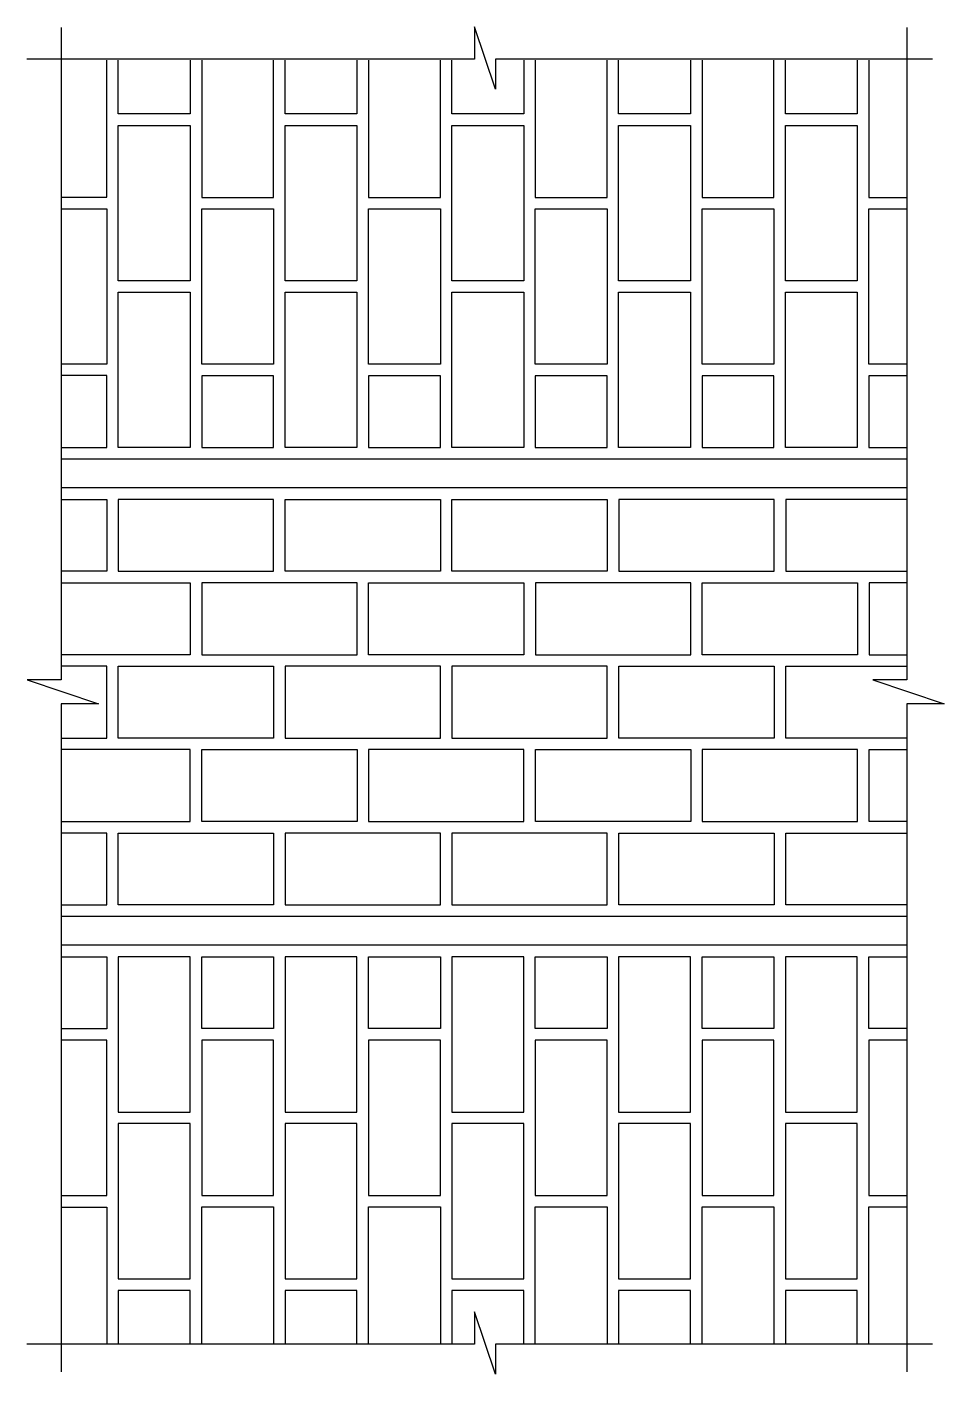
# Model space of a CAD drawing. Extents: x 4421 to 5825, y 578 to 2639.
import ezdxf

# ---------------------------------------------------------------- set-up
doc = ezdxf.new("R2010")
doc.units = 0
doc.header["$LTSCALE"] = 10
doc.header["$MEASUREMENT"] = 0
doc.layers.add('3', color=3, linetype='CONTINUOUS')
doc.layers.add('7', color=7, linetype='CONTINUOUS')

msp = doc.modelspace()

# ---------------------------------------------------------------- linework, layer by layer
at = {"layer": '3'}
for points in [[(5807.1, 2589.9), (5138.4, 2589.9), (5138.4, 2544.2), (5106.1, 2639.4), (5106.1, 2589.9), (4421.2, 2589.9)], [(4473.7, 2638.8), (4473.7, 1640.8), (4421.3, 1640.8), (4530.5, 1603.7), (4473.7, 1603.7), (4473.7, 581.6)], [(5767.8, 2638.8), (5767.8, 1640.8), (5715.4, 1640.8), (5824.6, 1603.7), (5767.8, 1603.7), (5767.8, 581.6)], [(4473.7, 2378.8), (4543.4, 2378.8), (4543.4, 2588.8)], [(4671, 2588.7), (4671, 2506.4), (4561, 2506.4), (4561, 2588.7)], [(4688.6, 2588.7), (4688.6, 2378.7), (4798.6, 2378.7), (4798.6, 2588.7)], [(4926.2, 2588.7), (4926.2, 2506.4), (4816.2, 2506.4), (4816.2, 2588.7)], [(4943.8, 2588.7), (4943.8, 2378.7), (5053.8, 2378.7), (5053.8, 2588.7)], [(5181.4, 2588.7), (5181.4, 2506.4), (5071.4, 2506.4), (5071.4, 2588.7)], [(5199, 2588.7), (5199, 2378.7), (5309, 2378.7), (5309, 2588.7)], [(5436.6, 2588.7), (5436.6, 2506.4), (5326.6, 2506.4), (5326.6, 2588.7)], [(5454.2, 2588.7), (5454.2, 2378.7), (5564.2, 2378.7), (5564.2, 2588.7)], [(5691.8, 2588.7), (5691.8, 2506.4), (5581.8, 2506.4), (5581.8, 2588.7)], [(5709.4, 2588.7), (5709.4, 2378.7), (5767.8, 2378.7)], [(4561, 2488.8), (4671, 2488.8), (4671, 2251.1), (4561, 2251.1), (4561, 2488.8)], [(4816.2, 2488.8), (4926.2, 2488.8), (4926.2, 2251.1), (4816.2, 2251.1), (4816.2, 2488.8)], [(5071.4, 2488.8), (5181.4, 2488.8), (5181.4, 2251.1), (5071.4, 2251.1), (5071.4, 2488.8)], [(5326.6, 2488.8), (5436.6, 2488.8), (5436.6, 2251.1), (5326.6, 2251.1), (5326.6, 2488.8)], [(5581.8, 2488.8), (5691.8, 2488.8), (5691.8, 2251.1), (5581.8, 2251.1), (5581.8, 2488.8)], [(4473.7, 2361.3), (4543.4, 2361.3), (4543.4, 2123.6), (4473.7, 2123.6)], [(5767.8, 2123.5), (5709.4, 2123.5), (5709.4, 2361.2), (5767.8, 2361.2)], [(4561, 2233.5), (4671, 2233.5), (4671, 1995.8), (4561, 1995.8), (4561, 2233.5)], [(4816.2, 2233.5), (4926.2, 2233.5), (4926.2, 1995.8), (4816.2, 1995.8), (4816.2, 2233.5)], [(5071.4, 2233.5), (5181.4, 2233.5), (5181.4, 1995.8), (5071.4, 1995.8), (5071.4, 2233.5)], [(5326.6, 2233.5), (5436.6, 2233.5), (5436.6, 1995.8), (5326.6, 1995.8), (5326.6, 2233.5)], [(5581.8, 2233.5), (5691.8, 2233.5), (5691.8, 1995.8), (5581.8, 1995.8), (5581.8, 2233.5)], [(4473.7, 1996), (4543.4, 1996), (4543.4, 1996), (4543.4, 2106), (4473.7, 2106)], [(5767.8, 2105.9), (5709.4, 2105.9), (5709.4, 1995.8), (5767.8, 1995.9)], [(4473.7, 1916.6), (4543.4, 1916.6), (4543.4, 1806.6), (4473.7, 1806.6)], [(5767.8, 1916.6), (5582.2, 1916.6), (5582.2, 1806.6), (5767.8, 1806.6)], [(4473.7, 1789), (4671.1, 1789), (4671.1, 1679), (4473.7, 1679)], [(5767.8, 1789), (5709.9, 1789), (5709.9, 1679), (5767.8, 1679)], [(4473.7, 1551.4), (4543.4, 1551.4), (4543.4, 1661.4), (4473.7, 1661.4)], [(5767.8, 1551.4), (5582.2, 1551.4), (5582.2, 1661.4), (5767.8, 1661.4)], [(4473.7, 1423.8), (4671.1, 1423.8), (4671.1, 1533.8), (4473.7, 1533.8)], [(5767.8, 1423.8), (5709.9, 1423.8), (5709.9, 1533.8), (5767.8, 1533.8)], [(4473.7, 1296.2), (4543.4, 1296.2), (4543.4, 1406.2), (4473.7, 1406.2)], [(5767.8, 1296.2), (5582.2, 1296.2), (5582.2, 1406.2), (5767.8, 1406.2)], [(4473.7, 1216.9), (4543.4, 1216.9), (4543.4, 1216.9), (4543.4, 1106.8), (4473.7, 1106.8)], [(4561, 979.3), (4671, 979.3), (4671, 1217), (4561, 1217), (4561, 979.3)], [(4816.2, 979.3), (4926.2, 979.3), (4926.2, 1217), (4816.2, 1217), (4816.2, 979.3)], [(5071.4, 979.3), (5181.4, 979.3), (5181.4, 1217), (5071.4, 1217), (5071.4, 979.3)], [(5326.6, 979.3), (5436.6, 979.3), (5436.6, 1217), (5326.6, 1217), (5326.6, 979.3)], [(5581.8, 979.3), (5691.8, 979.3), (5691.8, 1217), (5581.8, 1217), (5581.8, 979.3)], [(5767.8, 1106.9), (5709.4, 1106.9), (5709.4, 1217), (5767.8, 1217)], [(4473.7, 851.5), (4543.4, 851.5), (4543.4, 1089.2), (4473.7, 1089.2)], [(5767.8, 1089.3), (5709.4, 1089.3), (5709.4, 851.6), (5767.8, 851.6)], [(4561, 724), (4671, 724), (4671, 961.7), (4561, 961.7), (4561, 724)], [(4816.2, 724), (4926.2, 724), (4926.2, 961.7), (4816.2, 961.7), (4816.2, 724)], [(5071.4, 724), (5181.4, 724), (5181.4, 961.7), (5071.4, 961.7), (5071.4, 724)], [(5326.6, 724), (5436.6, 724), (5436.6, 961.7), (5326.6, 961.7), (5326.6, 724)], [(5581.8, 724), (5691.8, 724), (5691.8, 961.7), (5581.8, 961.7), (5581.8, 724)], [(4473.7, 834), (4543.4, 834), (4543.4, 624.1)], [(4688.6, 624.2), (4688.6, 834.1), (4798.6, 834.1), (4798.6, 624.2)], [(4943.8, 624.2), (4943.8, 834.1), (5053.8, 834.1), (5053.8, 624.2)], [(5199, 624.2), (5199, 834.1), (5309, 834.1), (5309, 624.2)], [(5454.2, 624.2), (5454.2, 834.1), (5564.2, 834.1), (5564.2, 624.2)], [(5709.4, 624.2), (5709.4, 834.1), (5767.8, 834.1)], [(4671, 624.2), (4671, 706.4), (4561, 706.4), (4561, 624.2)], [(4926.2, 624.2), (4926.2, 706.4), (4816.2, 706.4), (4816.2, 624.2)], [(5181.4, 624.2), (5181.4, 706.4), (5071.4, 706.4), (5071.4, 624.2)], [(5436.6, 624.2), (5436.6, 706.4), (5326.6, 706.4), (5326.6, 624.2)], [(5691.8, 624.2), (5691.8, 706.4), (5581.8, 706.4), (5581.8, 624.2)], [(5807.1, 624.1), (5138.4, 624.1), (5138.4, 578.5), (5106.1, 673.7), (5106.1, 624.1), (4421.2, 624.1)]]:
    msp.add_lwpolyline(points, dxfattribs=at)
for points in [[(4798.6, 2361.2), (4798.6, 2123.5), (4688.6, 2123.5), (4688.6, 2361.2)], [(5053.8, 2361.2), (5053.8, 2123.5), (4943.8, 2123.5), (4943.8, 2361.2)], [(5309, 2361.2), (5309, 2123.5), (5199, 2123.5), (5199, 2361.2)], [(5564.2, 2361.2), (5564.2, 2123.5), (5454.2, 2123.5), (5454.2, 2361.2)], [(4671, 2233.6), (4671, 1995.9), (4561, 1995.9), (4561, 2233.6)], [(4926.2, 2233.6), (4926.2, 1995.9), (4816.2, 1995.9), (4816.2, 2233.6)], [(5181.4, 2233.6), (5181.4, 1995.9), (5071.4, 1995.9), (5071.4, 2233.6)], [(5436.6, 2233.6), (5436.6, 1995.9), (5326.6, 1995.9), (5326.6, 2233.6)], [(5691.8, 2233.6), (5691.8, 1995.9), (5581.8, 1995.9), (5581.8, 2233.6)], [(4798.6, 1995.9), (4798.6, 2105.9), (4688.6, 2105.9), (4688.6, 1995.8), (4798.6, 1995.9)], [(5053.8, 1995.9), (5053.8, 2105.9), (4943.8, 2105.9), (4943.8, 1995.8), (5053.8, 1995.9)], [(5309, 1995.9), (5309, 2105.9), (5199, 2105.9), (5199, 1995.8), (5309, 1995.9)], [(5564.2, 1995.9), (5564.2, 2105.9), (5454.2, 2105.9), (5454.2, 1995.8), (5564.2, 1995.9)], [(4561, 1806.6), (4798.7, 1806.6), (4798.7, 1916.6), (4561, 1916.6)], [(5054, 1806.6), (4816.3, 1806.6), (4816.3, 1916.6), (5054, 1916.6)], [(5309.3, 1806.6), (5071.6, 1806.6), (5071.6, 1916.6), (5309.3, 1916.6)], [(5326.9, 1806.6), (5564.6, 1806.6), (5564.6, 1916.6), (5326.9, 1916.6)], [(4926.4, 1789), (4688.7, 1789), (4688.7, 1679), (4926.4, 1679)], [(4944, 1789), (5181.7, 1789), (5181.7, 1679), (4944, 1679)], [(5437, 1789), (5199.3, 1789), (5199.3, 1679), (5437, 1679)], [(5454.6, 1789), (5692.3, 1789), (5692.3, 1679), (5454.6, 1679)], [(4561, 1661.4), (4798.7, 1661.4), (4798.7, 1551.4), (4561, 1551.4)], [(5054, 1661.4), (4816.3, 1661.4), (4816.3, 1551.4), (5054, 1551.4)], [(5309.3, 1661.4), (5071.6, 1661.4), (5071.6, 1551.4), (5309.3, 1551.4)], [(5326.9, 1661.4), (5564.6, 1661.4), (5564.6, 1551.4), (5326.9, 1551.4)], [(4926.4, 1423.8), (4688.7, 1423.8), (4688.7, 1533.8), (4926.4, 1533.8)], [(4944, 1423.8), (5181.7, 1423.8), (5181.7, 1533.8), (4944, 1533.8)], [(5437, 1423.8), (5199.3, 1423.8), (5199.3, 1533.8), (5437, 1533.8)], [(5454.6, 1423.8), (5692.3, 1423.8), (5692.3, 1533.8), (5454.6, 1533.8)], [(4561, 1406.2), (4798.7, 1406.2), (4798.7, 1296.2), (4561, 1296.2)], [(5054, 1406.2), (4816.3, 1406.2), (4816.3, 1296.2), (5054, 1296.2)], [(5309.3, 1406.2), (5071.6, 1406.2), (5071.6, 1296.2), (5309.3, 1296.2)], [(5326.9, 1406.2), (5564.6, 1406.2), (5564.6, 1296.2), (5326.9, 1296.2)], [(4671, 979.2), (4671, 1216.9), (4561, 1216.9), (4561, 979.2)], [(4798.6, 1217), (4798.6, 1106.9), (4688.6, 1106.9), (4688.6, 1217), (4798.6, 1217)], [(4926.2, 979.2), (4926.2, 1216.9), (4816.2, 1216.9), (4816.2, 979.2)], [(5053.8, 1217), (5053.8, 1106.9), (4943.8, 1106.9), (4943.8, 1217), (5053.8, 1217)], [(5181.4, 979.2), (5181.4, 1216.9), (5071.4, 1216.9), (5071.4, 979.2)], [(5309, 1217), (5309, 1106.9), (5199, 1106.9), (5199, 1217), (5309, 1217)], [(5436.6, 979.2), (5436.6, 1216.9), (5326.6, 1216.9), (5326.6, 979.2)], [(5564.2, 1217), (5564.2, 1106.9), (5454.2, 1106.9), (5454.2, 1217), (5564.2, 1217)], [(5691.8, 979.2), (5691.8, 1216.9), (5581.8, 1216.9), (5581.8, 979.2)], [(4798.6, 851.6), (4798.6, 1089.3), (4688.6, 1089.3), (4688.6, 851.6)], [(5053.8, 851.6), (5053.8, 1089.3), (4943.8, 1089.3), (4943.8, 851.6)], [(5309, 851.6), (5309, 1089.3), (5199, 1089.3), (5199, 851.6)], [(5564.2, 851.6), (5564.2, 1089.3), (5454.2, 1089.3), (5454.2, 851.6)]]:
    msp.add_lwpolyline(points, close=True, dxfattribs=at)
at = {"layer": '7'}
for p, q in [((5767.8, 1978.2), (4473.7, 1978.2)), ((5767.8, 1934.2), (4473.7, 1934.2)), ((5767.8, 1278.6), (4473.7, 1278.6)), ((5767.8, 1234.6), (4473.7, 1234.6))]:
    msp.add_line(p, q, dxfattribs=at)

doc.saveas('drawing.dxf')
